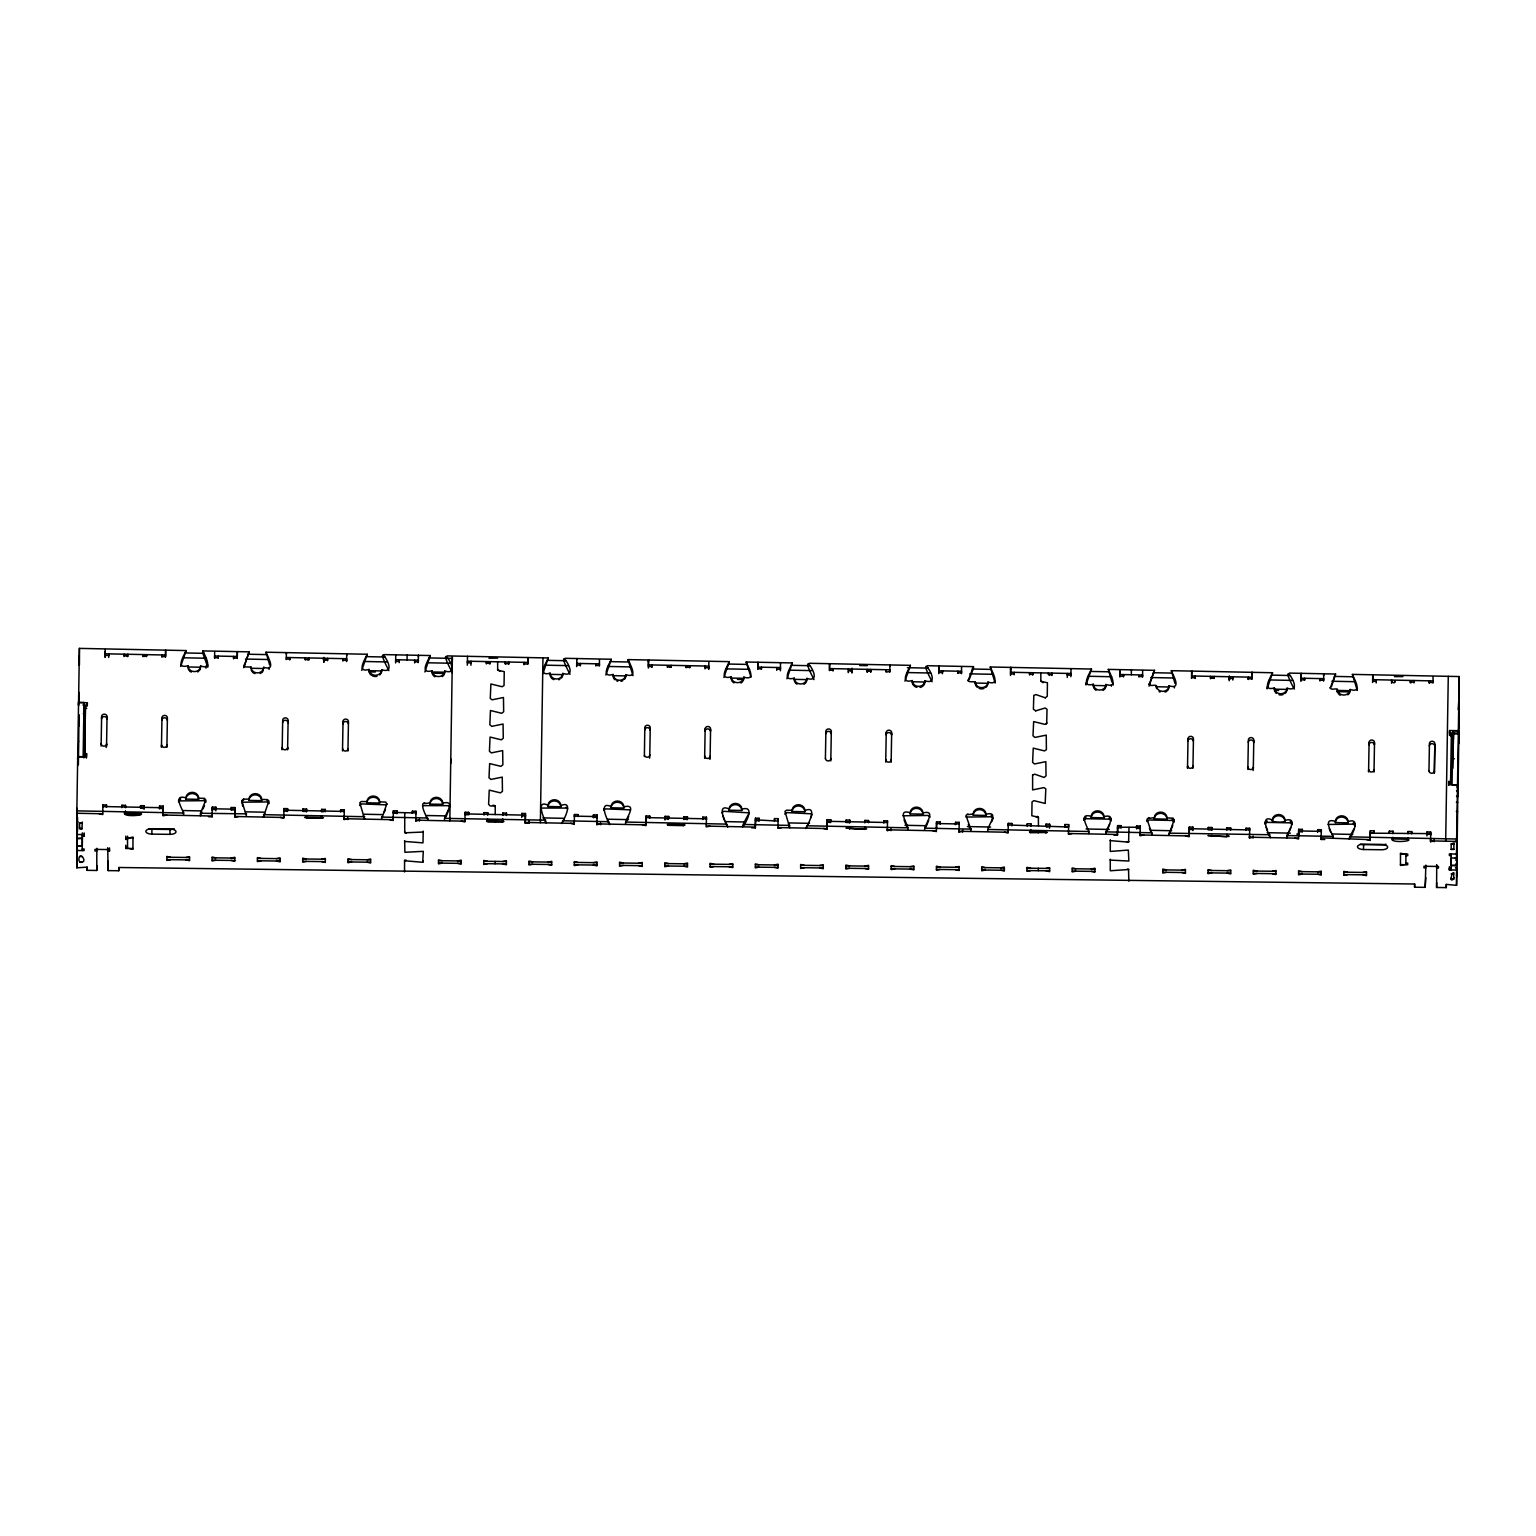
<?xml version="1.0" encoding="UTF-8"?>
<svg xmlns="http://www.w3.org/2000/svg" width="1536" height="1536" viewBox="0 0 1536 1536"><rect width="100%" height="100%" fill="white"/><g stroke="black" fill="none" stroke-linecap="round" stroke-linejoin="round"><path stroke-width="1.5" d="M77.126 846.893L77.184 833.933M78.739 741.35L78.374 764.909M1453.382 739.258L1453.478 732.173L1452.922 768.23M1457.165 838.579L1457.107 849.35L1457.818 793.843M1458.509 758.88L1457.914 796.57L1456.57 796.55M96.806 865.594L96.749 870.47L87.053 870.336L87.053 867.149L76.8 867.802L76.934 843.994L76.838 850.483L84.077 850.579L84.077 848.986L82.272 848.947M82.291 838.349L76.858 838.771L76.973 808.301M77.722 759.821L77.741 756.614L83.155 756.691L84 702.528L78.566 702.47L78.49 704.947M78.566 705.658L78.605 701.626M79.296 665.107L79.315 655.584M79.373 664.954L79.411 648.384L186.144 650.573C183.782 656.006 175.066 669.254 187.987 665.779A6.336 5.683 2.4 0 0 194.227 671.597A6.336 5.683 2.4 0 0 200.659 666.029C213.485 670.061 205.171 656.352 202.963 650.918L249.178 651.859L243.725 667.277M79.526 861.85C77.933 859.584 79.334 853.978 82.253 856.55C88.493 864.71 74.477 861.907 82.234 861.888M79.603 823.2L82.291 823.123L79.603 823.2L79.603 828.653L81.907 828.979L82.33 822.029M82.253 850.56L82.291 834.566M83.981 705.734L84 702.528M82.33 832.915L82.291 836.16L84.096 836.179L84.096 834.586L76.858 834.49M84.403 726.336L84.48 714.912L83.923 757.901M96.749 870.47L96.845 848.294M107.712 848.371L108.173 870.605L118.752 870.739L118.79 867.494L1414.618 884.006L1414.598 887.213L1425.158 887.347L1425.83 877.67M107.693 847.891L107.635 851.136L109.44 851.174L109.459 849.562L94.963 849.389L94.963 850.982L96.768 851.002M118.752 870.739L118.752 867.552M132.96 848.544L125.722 848.448L125.722 846.835L127.546 846.874M127.603 836.16L127.546 839.405L125.741 839.386L125.741 837.792L132.979 837.869M127.526 848.467L127.546 837.811M129.35 848.486L132.96 849.331L132.979 837.082L129.37 837.83M170.515 859.68L166.906 860.429L166.906 856.435L170.515 857.28M185.914 859.872L189.523 860.717L189.542 856.723L185.914 857.472M215.789 860.256L212.16 861.005L212.179 857.011L215.789 857.856M231.187 860.448L234.797 861.293L234.797 857.299L231.187 858.048M261.062 860.832L257.434 861.581L257.434 857.587L261.062 858.432M276.442 861.024L280.07 861.869L280.07 857.875L276.442 858.624M306.317 861.408L302.707 862.157L302.707 858.163L306.336 859.008M321.715 861.6L325.325 862.445L325.344 858.451L321.715 859.2M351.59 861.965L347.962 862.733L347.981 858.739L351.59 859.584M366.989 862.176L370.598 863.021L370.618 859.008L366.989 859.776M404.544 871.968L404.563 860.16M404.64 840.691L404.87 852.288L423.283 851.347L422.726 862.291L404.563 860.755L406.042 860.006M423.206 831.13L422.995 842.861L404.582 841.44M442.118 863.117L438.509 863.885L438.509 859.872L442.138 860.717M457.517 863.328L461.146 864.173L461.146 860.16L457.517 860.928M487.392 863.693L483.763 864.461L483.782 860.448L487.392 861.293M495.091 863.789L495.091 861.408M502.79 863.904L506.4 864.749L506.419 860.736L502.79 861.504M532.666 864.269L529.037 865.037L529.037 861.024L532.666 861.869M548.045 864.461L551.674 865.325L551.674 861.312L548.064 862.08M577.92 864.845L574.31 865.613L574.31 861.6L577.939 862.445M593.318 865.037L596.947 865.882L596.947 861.888L593.318 862.656M623.194 865.421L619.565 866.17L619.584 862.176L623.194 863.021M638.592 865.613L642.202 866.458L642.221 862.464L638.592 863.232M668.467 865.997L664.838 866.746L664.858 862.752L668.467 863.597M683.846 866.189L687.475 867.034L687.475 863.04L683.866 863.789M713.741 866.573L710.112 867.322L710.112 863.328L713.741 864.173M729.12 866.765L732.749 867.61L732.749 863.616L729.12 864.365M758.995 867.149L755.386 867.898L755.386 863.904L758.995 864.749M774.394 867.341L778.003 868.186L778.022 864.192L774.394 864.941M804.269 867.725L800.64 868.474L800.659 864.48L804.269 865.325M819.667 867.917L823.277 868.762L823.277 864.768L819.667 865.517M849.542 868.301L845.914 869.05L845.914 865.056L849.542 865.901M864.922 868.493L868.55 869.338L868.55 865.344L864.922 866.093M894.797 868.877L891.187 869.626L891.187 865.632L894.797 866.477M910.195 869.069L913.805 869.914L913.824 865.92L910.195 866.669M940.07 869.453L936.442 870.202L936.461 866.208L940.07 867.053M955.469 869.645L959.078 870.49L959.078 866.496L955.469 867.245M985.344 870.029L981.715 870.778L981.715 866.784L985.344 867.629M1000.723 870.221L1004.352 871.066L1004.352 867.072L1000.723 867.821M1030.598 870.605L1026.989 871.354L1026.989 867.36L1030.618 868.205M1038.298 870.701L1038.298 868.301M1045.997 870.797L1049.606 871.642L1049.626 867.648L1045.997 868.397M1075.872 871.181L1072.243 871.93L1072.262 867.936L1075.872 868.781M1091.27 871.373L1094.88 872.218L1094.899 868.224L1091.27 868.973M1110.278 859.181L1110.259 870.758L1128.538 869.53L1128.826 881.184M1110.317 839.846L1110.278 851.443L1128.346 850.08L1128.845 861.043L1110.144 860.083M1110.202 840.614L1128.595 842.15L1128.979 827.462M1166.4 872.333L1162.79 873.082L1162.79 869.088L1166.419 869.933M1181.798 872.525L1185.427 873.37L1185.427 869.376L1181.798 870.125M1211.674 872.909L1208.045 873.658L1208.064 869.664L1211.674 870.509M1227.072 873.101L1230.682 873.946L1230.701 869.952L1227.072 870.701M1256.947 873.485L1253.318 874.234L1253.318 870.24L1256.947 871.085M1272.326 873.677L1275.955 874.522L1275.955 870.528L1272.346 871.277M1302.202 874.061L1298.592 874.81L1298.592 870.816L1302.221 871.661M1317.6 874.253L1321.229 875.098L1321.229 871.104L1317.6 871.853M1347.475 874.637L1343.846 875.386L1343.866 871.392L1347.475 872.237M1362.874 874.829L1366.483 875.674L1366.502 871.68L1362.874 872.429M1404.077 864.691L1400.467 865.44L1400.486 853.19L1404.096 854.035M1405.882 864.71L1405.901 854.054M1425.158 887.347L1425.85 865.114M1456.704 876.25L1456.55 885.35L1446.298 884.41L1446.298 887.616L1436.602 887.482L1436.717 865.325M1446.298 887.616L1446.298 884.41M1456.55 885.35L1456.685 863.52L1456.589 870.029L1449.331 869.933L1449.35 868.32L1451.155 868.358M1451.155 878.054L1451.136 879.283L1453.843 879.322C1453.747 861.638 1447.987 887.558 1453.882 877.69M1451.155 869.952L1451.174 853.958M1451.194 849.293L1451.213 843.859L1452.557 843.379L1453.882 843.878L1453.901 849.331L1451.213 849.408L1453.901 849.331M1458.298 730.79L1452.864 730.714L1452.864 733.92L1458.298 733.978L1458.355 729.926M1453.306 743.731L1453.382 732.307M1456.723 835.93L1456.608 858.317L1451.174 857.875M1457.472 788.141L1457.472 784.934L1452.038 784.877L1452.864 730.714M1457.914 796.57L1457.99 785.798M1458.97 727.757L1459.085 703.277L1458.874 719.366M77.069 832.531L77.05 833.933M78.739 741.178L78.874 723.533M1455.245 857.798L1456.608 857.818L1456.915 841.171M1456.915 842.688L1456.896 844.819M84.557 717.792L84.653 705.888L84.634 707.52M1456.819 852.768L1456.8 853.824M1456.973 849.005L1456.877 864.365L1455.514 864.25M1458.835 714.317L1458.778 721.037L1458.854 717.523M76.858 838.771L77.069 822.95M77.05 834.643L77.165 821.011L77.76 822.144M79.104 692.39L79.027 701.51L79.104 697.997L79.104 700.474M77.069 850.31L76.8 867.802M77.242 830.246L77.261 829.094M79.104 718.848L79.027 722.842M1458.854 713.088L1458.874 711.917M1459.104 696.077L1458.182 709.517M1456.992 847.795L1457.011 846.624M1458.854 737.376L1458.989 721.747M76.954 818.304L76.973 815.078M102.682 813.773L76.819 813.254L79.411 648.384M76.838 845.971L76.954 826.406M76.934 825.216L77.088 822.125M76.877 858.547L76.915 855.322M76.896 851.616L76.934 845.587M77.568 817.67L77.357 831.802L77.414 821.05M79.603 827.309L79.584 828.538L82.291 828.576M84.653 755.981L84.749 753.6L86.554 753.619L86.458 756.019L84.653 755.981L85.382 708.326L85.478 705.926L87.283 705.965L87.341 702.72L78.586 702.547M84.749 753.6L85.478 705.926M84.096 836.179L84.154 832.934M86.458 758.074L86.554 753.619M87.053 870.336L87.11 867.091M101.107 746.035L101.626 716.563A2.707 2.438 2.4 0 1 104.371 714.182A2.707 2.438 2.4 0 1 107.04 716.659L106.541 746.15A2.707 2.438 2.4 0 1 106.08 747.475M105.101 656.179L105.178 651.322M106.445 807.187L106.502 804.96L102.874 804.883L102.72 814.579L99.149 813.715M108.173 870.605L107.693 860.928M109.44 851.174L109.498 847.91M121.862 806.899L121.882 805.267L125.51 805.344L125.491 806.976M125.414 812.621L125.434 810.989M127.795 656.275L127.834 654.259L126.509 655.91L127.565 656.64M140.525 813.35C146.995 815.482 118.483 817.882 125.453 811.43M125.722 848.448L125.779 845.203M125.741 839.386L125.798 836.141M140.563 807.283L140.602 805.651L144.211 805.728L144.192 807.36M144.115 808.531L140.506 808.051M151.853 834.125A6.029 2.669 0.9 0 1 145.824 831.379A6.029 2.669 0.9 0 1 151.872 828.787L169.978 829.018A6.029 2.669 0.9 0 1 176.006 831.763A6.029 2.669 0.9 0 1 169.958 834.355L151.853 834.125L151.93 829.248A6.029 2.669 0.9 0 1 148.627 828.768M159.61 806.035L159.514 808.435L163.123 808.512L163.219 806.112L159.61 806.035L159.533 808.858M161.453 747.264L161.971 717.792A2.707 2.438 2.4 0 1 164.717 715.411A2.707 2.438 2.4 0 1 167.405 717.907L166.886 747.379M166.733 815.078L163.066 815.808L163.219 806.112M165.6 650.746L165.523 656.64L161.894 656.582L161.933 654.95L161.894 656.966M163.2 812.621L163.277 807.744L102.931 806.515M165.504 657.043L165.696 650.15M169.958 834.355L170.035 829.478A6.029 2.669 0.9 0 0 174.298 828.749M208.493 816.73L212.122 816.806L212.294 807.11L215.923 807.187L215.808 810.816M212.122 816.806L212.141 815.194M214.656 652.109L214.598 657.658L218.208 657.715L218.246 656.102L218.208 658.118M231.283 809.126L231.302 807.514L234.931 807.571L234.931 810.01M234.931 807.571L234.758 817.267L238.406 816.557M237.35 652.416L237.235 658.118L233.606 658.042L233.626 656.41L233.53 658.81M234.874 814.08L234.95 809.203L212.333 808.742M237.216 658.502L237.37 651.61M280.205 817.402L283.795 818.285L283.949 808.589L287.558 808.646L287.539 810.278M286.234 659.52L286.426 652.608L286.291 653.818M287.597 749.837L288.115 720.365A2.707 2.438 2.4 0 0 285.446 717.869A2.707 2.438 2.4 0 0 282.682 720.25L282.163 749.722L282.221 748.531M306.547 810.662L306.586 809.05L302.957 808.973L302.899 811.2M308.851 659.981L308.89 657.946L307.546 659.731M306.432 816.749L306.374 817.939C358.714 818.074 269.645 816.25 321.466 818.246L321.542 815.827M321.638 810.97L321.658 809.357L325.286 809.434L325.267 811.046M323.866 662.285L323.942 657.408C321.158 662.074 327.552 660.326 324.019 659.462M321.542 818.246L321.562 816.614M327.514 660.73L327.61 658.33L327.571 659.962L323.962 659.885L323.885 661.882M340.646 811.354L340.666 809.741L344.294 809.818L344.141 819.514L347.789 818.784M342.509 750.97L343.027 721.478A2.707 2.438 2.4 0 1 345.792 719.098A2.707 2.438 2.4 0 1 348.461 721.594L347.942 751.066M344.141 819.514L344.16 817.882M346.541 661.536L346.771 653.837L346.694 655.43M347.77 819.59L347.808 817.555M389.606 819.629L393.197 820.512L393.37 810.816L396.979 810.893L396.96 812.506M404.717 812.678L404.736 832.819L423.322 832.032M407.059 659.962L407.136 655.085M404.621 831.917L406.08 833.318M412.358 812.832L412.378 811.2L415.987 811.277L415.987 813.696M419.462 820.243L415.814 820.973L415.834 819.341M415.987 811.277L415.814 820.973M418.445 655.315L418.291 661.805L414.662 661.728L414.701 660.115L414.624 662.938M419.443 821.05L419.482 819.034M422.976 862.176L423.283 861.139M450.701 763.526L450.758 758.746M452.083 672.73L452.16 667.949M452.237 663.187L452.333 658.003M449.914 818.477L449.818 820.858L452.371 656.794M468.71 813.984L468.749 812.352L465.12 812.275L464.928 821.184L415.795 820.166M467.482 656.314L467.424 662.803L471.034 662.88L471.072 661.267L470.938 665.28M484.109 814.291L484.128 812.659L487.757 812.736L487.738 814.368M487.603 818.822L486.778 821.53L487.565 820.435L503.962 821.472L487.526 821.645L502.637 821.952L502.656 820.742M495.264 814.522L495.187 806.074L490.08 805.92L488.602 804.288L489.254 790.118L500.506 792.883L502.445 791.309L502.253 777.12L490.906 779.424L489.005 777.754L489.658 763.584L500.909 766.349L502.867 764.774L502.656 750.586L491.309 752.89L489.427 751.219L490.061 737.05L501.312 739.814L503.27 738.24L503.059 724.032L491.731 726.355L489.83 724.685L490.464 710.515L501.734 713.28L503.674 711.706L503.462 697.498L492.134 699.802L490.272 698.515L490.886 683.981L502.138 686.746L504.038 685.536L504.25 671.654L497.702 670.253L497.626 661.805M502.618 821.952L502.656 818.688M502.81 814.675L502.848 813.043L506.458 813.12L506.438 814.752M528.883 821.261L528.826 823.277L525.216 823.2L525.466 813.504L521.856 813.446L521.722 817.459M525.216 823.2L525.254 820.762M525.331 820.013L525.408 815.136L465.062 813.907M524.064 664.742L524.179 662.342L524.141 663.974L527.77 664.051L527.808 658.33M527.77 664.051L527.866 657.542M528.826 823.277L528.864 820.838M578.054 816.211L578.074 814.579L574.464 814.502L574.253 824.198L570.643 823.315M574.253 824.198L574.272 822.586M576.672 666.605L576.73 662.554M593.453 816.518L593.472 814.906L597.082 814.982L596.89 824.659L600.538 823.949M596.89 824.659L596.928 822.24M600.499 824.736L600.557 822.72M642.336 824.794L645.926 825.677L646.08 815.981L649.709 816.038L649.67 817.67M648.403 661.805L648.48 660L648.384 666.509L651.994 666.586L652.013 664.954L651.917 667.354M646.061 822.47L646.138 817.594L706.483 818.822M648.346 668.083L648.557 660M664.973 819.974L665.088 816.365L668.717 816.442L667.757 819.418M665.069 817.978L665.088 816.365M667.373 667.296L667.392 665.875M670.982 667.373L671.04 665.338L669.773 667.334M683.731 819.571L683.789 816.749L687.418 816.826L687.398 818.438M686.074 667.68L686.112 665.645L687.456 667.373M689.702 667.757L689.741 665.722L689.683 666.931M702.778 818.765L702.797 817.133L706.426 817.21L706.445 819.629M704.64 758.362L705.158 728.87A2.707 2.438 2.4 0 1 707.923 726.49A2.707 2.438 2.4 0 1 710.592 728.986L710.074 758.458A2.707 2.438 2.4 0 1 709.862 759.398M706.426 817.21L706.272 826.906L709.939 826.176M708.672 668.928L708.864 662.035M751.699 827.827L755.328 827.904L755.539 819.84L778.118 821.088L778.138 818.669L774.509 818.592L774.413 820.992M755.328 827.904L755.366 825.466M755.405 824.698L755.501 818.208L759.13 818.285L759.091 819.898M757.92 663.034L757.805 668.736L761.414 668.813L761.434 667.181L761.395 669.216M757.786 669.139L757.958 662.246M774.49 820.224L774.509 818.592M778.138 818.669L777.946 828.365L781.613 827.635M825.408 758.554L825.888 731.347A2.707 2.438 2.4 0 1 828.634 728.966A2.707 2.438 2.4 0 1 831.322 731.462L830.803 760.934M823.411 828.499L827.002 829.363L827.155 819.667L830.765 819.744L830.746 821.376M829.421 670.598L829.517 664.301M883.814 823.046L883.872 820.819L887.501 820.896L887.424 822.509L827.194 821.299L827.002 829.363M829.632 663.706L829.555 668.582L889.901 669.811L889.805 672.211M846.125 821.683L846.163 820.051L849.773 820.128L849.754 821.76M848.352 672.576L848.371 671.366M851.981 673.056L852.058 668.179M864.73 826.925L864.672 829.344C816.691 825.926 877.862 831.072 864.71 828.134M864.845 822.067L864.864 820.435L868.493 820.512L868.454 822.144M867.11 672.173L867.187 669.35L868.55 671.174L867.168 671.75M870.739 672.25L870.797 669.427L870.701 671.808M883.853 822.451L883.872 820.819M886.176 671.366L886.195 669.734L886.099 672.134L889.786 671.424L889.978 664.934L889.843 666.125M885.715 762.048L886.234 732.576A2.707 2.438 2.4 0 1 888.979 730.195A2.707 2.438 2.4 0 1 891.667 732.691L891.149 762.163M890.995 829.882L887.347 830.592L887.366 828.979M887.501 820.896L887.347 830.592M890.976 830.669L891.014 828.653M932.813 830.726L936.384 831.59L936.557 821.894L940.186 821.971L940.166 823.603M938.957 665.933L938.861 672.442L942.49 672.518L942.509 670.886L942.432 673.709M936.518 828.403L936.595 823.526L959.232 823.987M938.803 673.632L939.014 665.933L938.88 667.853M955.546 823.91L955.584 822.298L959.194 822.374L959.021 832.07L962.669 831.341M959.021 832.07L959.04 830.438M961.574 666.874L961.498 672.902L957.869 672.826L957.888 671.194L957.85 673.229M962.65 832.128L962.688 830.112M1010.496 675.475L1010.688 667.392L1010.592 669.792M1011.898 825.062L1011.917 823.45L1008.288 823.373L1008.077 833.069L1004.486 832.186M1010.688 667.392L1010.592 673.901L1014.221 673.978L1014.24 672.346L1014.144 674.746M1027.277 825.389L1027.315 823.757L1030.925 823.834L1030.906 825.446M1030.771 829.478L1030.234 832.666L1029.427 831.994L1030.771 831.533L1047.206 832.454L1030.733 832.723M1038.451 825.6L1038.374 817.171L1031.827 815.75L1032.038 801.888L1033.939 800.659L1045.19 803.443L1045.805 788.89L1043.923 787.603L1032.614 789.907L1032.614 774.989M1045.306 697.824L1047.264 696.25L1047.418 682.752L1040.87 681.331L1040.813 672.883M1032.595 774.989L1034.765 774.202L1044.096 777.446L1046.035 775.853L1045.843 761.664L1034.496 763.968L1032.595 762.317L1033.248 748.128L1044.518 750.912L1046.4 749.683L1046.246 735.13L1034.899 737.434L1032.998 735.782L1033.651 721.594L1044.922 724.378L1046.669 723.514L1047.034 709.286L1045.152 708L1035.725 710.842M1049.626 825.83L1049.645 824.218L1046.035 824.141L1046.899 827.155M1065.005 826.157L1065.043 824.525L1068.653 824.602L1068.422 834.298L1072.07 833.568M1071.034 668.64L1070.957 675.13L1067.328 675.053L1067.366 673.44L1067.232 677.453M1121.222 827.29L1121.261 825.677L1117.632 825.6L1117.459 835.296L1113.85 835.027M1117.459 835.296L1117.478 833.664M1119.917 676.531L1120.051 670.426M1117.594 832.109L1117.632 825.6M1119.917 676.896L1120.09 669.638M1127.078 841.901L1128.883 841.728M1131.322 674.746L1131.398 669.869M1128.845 869.357L1127.366 869.165M1136.621 827.616L1136.64 825.984L1140.269 826.061L1140.096 835.757L1143.744 835.027M1138.925 676.915L1138.925 675.686M1192.934 768.326L1193.453 738.854A2.707 2.438 2.4 0 0 1190.765 736.358A2.707 2.438 2.4 0 0 1188.019 738.739L1187.501 768.211L1187.578 766.406M1185.542 835.891L1189.133 836.755L1189.286 827.059L1192.896 827.136L1192.8 830.554M1191.552 678.394L1191.686 671.098L1191.629 672.288M1189.267 833.568L1189.344 828.691L1249.69 829.92M1191.763 671.098L1191.686 675.974L1252.032 677.203L1251.917 679.219M1192.8 829.939L1192.896 827.136M1208.256 829.075L1208.294 827.443L1211.904 827.52L1211.885 829.152M1210.579 678.374L1210.618 676.358L1210.522 678.758M1214.189 678.451L1214.227 676.435L1212.979 677.99M1226.861 834.317L1226.803 836.736C1177.574 833.414 1241.722 838.406 1226.842 835.526M1230.528 829.901L1230.624 827.904L1226.995 827.827L1226.957 829.037M1229.203 680.755L1229.357 675.878M1249.613 834.797L1249.632 828.288L1246.003 828.23L1245.965 830.438M1248.288 679.142L1248.326 677.126L1248.23 679.526M1247.846 769.44L1248.365 739.968A2.707 2.438 2.4 0 1 1251.11 737.587A2.707 2.438 2.4 0 1 1253.798 740.083L1253.28 769.555A2.707 2.438 2.4 0 1 1253.069 770.477M1253.126 837.274L1249.478 837.984L1249.498 836.371M1252.051 673.92L1252.109 672.326L1251.917 678.835L1248.307 678.758M1253.107 838.061L1253.146 836.045M1294.944 838.118L1298.534 839.002L1298.707 829.306L1302.317 829.363L1302.259 831.802L1302.317 829.363M1300.973 680.237L1301.069 673.805M1298.669 835.795L1298.726 830.918L1321.363 831.379M1300.934 681.427L1301.165 673.325M1324.781 839.52L1321.152 839.462L1321.325 829.766L1317.715 829.69L1317.677 831.706M1321.152 839.462L1321.19 837.83L1370.15 839.654L1370.342 830.765L1373.971 830.842L1373.952 832.454M1363.507 849.523A6.029 2.669 0.9 0 1 1357.478 846.778A6.029 2.669 0.9 0 1 1363.526 844.186L1381.632 844.416A6.029 2.669 0.9 0 1 1387.661 847.162A6.029 2.669 0.9 0 1 1381.632 849.754L1363.507 849.523L1363.584 844.646A6.029 2.669 0.9 0 1 1360.282 844.166M1374.01 772.013L1374.509 742.541A2.707 2.438 2.4 0 0 1371.84 740.045A2.707 2.438 2.4 0 0 1369.094 742.426L1368.576 771.917L1368.653 770.112M1372.589 682.483L1372.723 675.398M1372.819 674.784L1372.762 679.661L1433.107 680.909L1432.973 682.925M1392.96 832.838L1392.979 831.226L1389.35 831.149L1389.312 833.376M1391.635 682.08L1391.674 680.045L1391.597 683.27M1407.994 839.232C1414.387 841.382 1385.971 843.763 1392.941 837.293M1395.283 681.754C1393.574 679.181 1396.685 685.267 1391.654 681.677M1407.859 840.422L1407.936 838.003M1411.661 833.222L1411.68 831.61L1408.07 831.533L1408.013 832.723M1410.336 682.867L1410.374 680.832M1414.598 887.213L1414.656 883.968M1434.202 840.96L1430.554 841.69L1430.688 831.994L1427.078 831.917L1426.982 833.914M1429.344 682.848L1429.402 680.832L1429.286 683.213M1428.96 770.88L1429.44 743.674A2.707 2.438 2.4 0 1 1432.186 741.274A2.707 2.438 2.4 0 1 1434.854 743.77L1434.374 772.646M1430.554 841.69L1430.592 839.251M1434.355 773.242L1434.835 744.384M1434.163 841.766L1434.202 839.328M1436.698 864.787L1436.64 868.032L1438.445 868.051L1438.464 866.458L1423.968 866.266L1423.968 867.878L1425.773 867.898M1436.602 887.482L1436.678 882.624M1448.275 676.339L1445.683 841.19M1448.755 785.28L1448.832 781.44C1453.843 781.306 1447.373 786.758 1448.832 781.44M1449.504 735.379L1449.619 730.541L1458.355 730.714L1458.259 733.114L1449.504 732.922L1449.619 730.541M1449.331 869.933L1449.389 866.669M1450.541 783.878L1451.366 733.824L1449.562 733.786M1453.939 842.784L1453.92 843.994L1451.194 843.974M1453.882 872.755L1453.862 873.984L1451.136 873.946M1430.496 840.883L1456.627 841.421L1459.2 676.55L1352.39 674.381L1357.267 690.413L1357.325 688.819M1456.589 865.728L1451.155 865.67L1451.29 858.739M1456.8 854.17L1456.589 865.402M1459.104 691.565L1459.008 698.054L1459.2 676.55M1456.646 876.077L1456.666 872.851M1458.797 739.584L1458.49 758.707M1458.797 739.93L1458.739 743.789L1458.816 732.307L1458.816 739.334M1458.97 718.042L1459.085 707.558M77.107 823.469L77.126 821.837M78.912 721.574L78.97 726.259L79.066 714.835L79.046 721.843M77.28 828.038L77.338 826.195M82.426 837.178L82.272 846.278L76.838 846.202M84.461 722.899L84.518 719.904M1457.03 845.568L1457.088 843.744M1456.877 842.093L1456.608 854.035L1449.37 853.939L1449.37 855.533L1451.174 855.552M1457.837 792.787L1457.894 790.33L1456.55 790.944M1456.819 841.939L1456.915 840.538L1455.475 841.651M1456.704 876L1456.819 867.859L1455.475 867.84M77.664 759.091L77.76 756.691L86.496 756.883M76.819 813.254L76.915 810.854L183.648 813.024C181.402 807.61 173.146 793.862 185.952 797.914A6.336 5.683 2.4 0 1 192.384 792.346A6.336 5.683 2.4 0 1 198.624 798.163L204.73 798.413L205.786 801.542M87.341 702.72L87.245 705.12L82.867 705.024M101.568 717.754L101.626 716.563M105.101 657.408L105.178 655.411L108.806 655.488L108.826 653.856L108.71 657.485M105.254 649.517L105.158 656.986L105.274 653.798L165.619 655.027M102.778 807.283L102.874 804.883M106.982 718.464L107.021 717.274M106.56 745.536L106.618 744.346M106.406 807.36L106.502 804.96M124.109 656.582L124.205 654.182L124.186 655.795L127.814 655.872M121.786 807.667L121.882 805.267M125.357 813.043L125.318 814.234L140.467 814.541L140.448 813.35L125.434 813.043M125.414 807.744L125.51 805.344M142.867 656.582L142.925 654.566L142.886 656.179L146.515 656.256L146.534 654.643L146.496 656.659M140.544 807.878L140.602 805.651M144.115 809.146L144.211 805.728M161.894 719.578L161.933 718.387M161.472 746.669L161.53 745.459M166.925 746.17L166.982 744.979A2.707 2.438 2.4 0 1 164.218 747.36A2.707 2.438 2.4 0 1 161.549 744.864M180.691 665.99L180.73 664.8M178.598 801.792L178.656 800.179M180.672 666.394L186.144 650.573M180.442 799.795L180.518 797.798M187.987 665.779L187.93 666.97L200.602 667.238L200.659 666.029M183.629 812.678L183.514 815.078M198.624 798.163L198.586 799.373L185.914 799.104L185.952 797.914M202.944 653.376L202.963 650.918M206.016 668.141L206.093 666.144M200.525 813.312L200.371 815.77L201.773 812.064M207.859 666.144L207.917 664.954M205.747 802.349L204.038 798.682M214.579 658.426L214.675 656.026L237.312 656.486M212.256 810.336L212.294 807.11M215.923 807.187L215.827 809.587L212.198 809.51M231.245 809.933L231.302 807.514M234.854 814.886L234.778 816.48L283.757 817.478L283.853 815.078M241.709 801.082L242.842 806.362M243.706 667.68L249.178 651.859M243.514 800.294L243.552 799.085L248.986 799.2A6.336 5.683 2.4 0 1 255.418 793.651A6.336 5.683 2.4 0 1 261.658 799.45L267.418 799.603L268.858 800.928L263.405 817.056L264.806 813.35M243.802 665.28L245.261 666.912L251.021 667.066L250.963 668.256L263.635 668.525L263.693 667.315C276.538 671.328 268.147 657.696 265.997 652.205L367.219 654.259L361.766 670.387M243.552 799.085L241.728 800.678L246.528 816.25M261.658 799.45L261.619 800.659L248.947 800.39L248.986 799.2M269.645 664.954L265.997 652.205M269.05 669.427L269.126 667.43M268.781 803.635L267.072 799.968M268.8 803.232L268.838 802.022M289.786 659.962L289.882 657.562L289.862 659.194L286.234 659.117M283.853 810.97L283.949 808.589M288.038 722.17L288.096 720.96M287.616 749.242L287.674 748.032M287.558 808.646L287.501 811.469L284.755 810.989M305.242 659.904L305.28 657.869L305.261 659.501L308.87 659.578M302.957 808.973L302.861 811.373L306.47 811.43M306.509 811.872L306.586 809.05M321.466 818.246L321.523 817.056M321.658 809.357L321.562 811.738L323.366 811.776M325.19 811.814L325.286 809.434M342.931 661.075L342.989 658.637L342.97 660.269L346.598 660.346M342.989 722.688L343.027 721.478M340.627 811.968L340.666 809.741M346.598 661.114L346.694 658.714L286.349 657.485M344.218 811.814L344.294 809.818M348 749.875L348.038 748.666A2.707 2.438 2.4 0 1 345.293 751.046A2.707 2.438 2.4 0 1 342.624 748.57M369.216 672.23A6.336 5.683 2.4 0 1 369.005 670.675L369.062 669.466C356.122 672.96 364.858 659.712 367.219 654.259M386.88 804.442L385.786 802.099L379.699 801.869A6.336 5.683 2.4 0 0 373.44 796.051A6.336 5.683 2.4 0 0 367.027 801.6L361.267 801.523L359.789 802.79L364.627 819.13L363.341 815.366M379.699 801.869L379.642 803.059L366.97 802.81L367.027 801.6M380.928 673.517A6.336 5.683 2.4 0 0 381.677 670.925L381.734 669.734C402.912 676.282 369.312 633.082 388.896 670.656M386.918 803.635L381.523 819.014M395.75 655.334L395.654 661.344L399.283 661.421L399.302 659.789L399.226 662.611M395.597 662.938L395.731 659.712L418.368 660.192L418.253 662.611M393.274 817.306L393.158 819.706L344.102 818.707M393.37 810.816L393.274 813.216L396.883 813.293M396.922 813.715L396.979 810.893M418.387 656.909L418.387 655.315M412.339 813.235L412.378 811.2M384.019 654.605L430.253 655.546L424.896 671.981M424.589 803.578L430.061 802.886A6.336 5.683 2.4 0 1 436.474 797.338A6.336 5.683 2.4 0 1 442.733 803.155C457.747 799.354 443.136 816.173 444.557 820.301M432.25 673.517A6.336 5.683 2.4 0 1 432.038 671.962L432.096 670.752C419.155 674.246 427.891 660.998 430.253 655.546M424.627 802.79C417.389 803.635 432.634 827.155 426.374 816.653M442.733 803.155L442.675 804.346L430.003 804.096L430.061 802.886M451.93 671.942C432.442 634.675 465.926 677.549 444.768 671.021L444.71 672.211L432.038 671.962M467.328 665.203L467.405 661.19L527.75 662.419M461.28 821.107L464.87 821.971L464.986 818.784M465.12 812.275L465.024 814.675L468.653 814.752L468.749 812.352M486.355 663.974L486.451 661.574L486.432 663.206L490.042 663.264L490.08 661.651L488.64 663.302L489.946 664.051M484.032 815.059L484.128 812.659M487.661 815.136L487.757 812.736M495.091 821.798L495.149 820.589M508.685 664.435L508.781 662.035L508.762 663.648L505.133 663.571L505.152 661.958L505.536 664.32M502.733 815.443L502.848 813.043M506.362 815.52L506.458 813.12M521.856 813.446L521.76 815.827L525.37 815.904M525.35 816.73L525.466 813.504M542.957 658.253L540.365 822.72M447.053 655.891L548.314 657.965L542.822 673.786M550.406 676.224A6.336 5.683 2.4 0 1 550.099 674.362L550.138 673.171C537.331 676.666 545.76 663.437 548.314 658.08M563.923 819.456C554.4 835.526 578.765 798.221 560.794 805.555A6.336 5.683 2.4 0 0 554.534 799.757A6.336 5.683 2.4 0 0 548.122 805.306C530.995 796.819 552.096 834.758 544.416 819.072M560.794 805.555L560.736 806.765L548.064 806.496L548.122 805.306M561.389 678.086A6.336 5.683 2.4 0 0 562.771 674.63L562.829 673.421C583.891 680.064 550.483 636.71 569.99 674.342M567.629 808.838L566.15 807.264M576.806 659.501L576.883 658.541L576.749 665.05L580.378 665.107L580.397 663.494L580.339 665.914M576.73 665.837L576.806 663.418L599.443 663.878L599.366 665.894M574.368 816.499L574.464 814.502M578.035 816.614L578.074 814.579M595.757 665.837L595.795 663.802L595.757 665.434L599.386 665.51L599.482 659.808M593.395 817.728L593.472 814.906M597.024 818.189L597.082 814.982M603.821 810.163L603.859 808.877M565.114 658.31L611.347 659.251L605.856 675.072M615.11 679.872A6.336 5.683 2.4 0 1 613.133 675.648L613.171 674.458C600.365 677.952 608.794 664.723 611.347 659.366M625.632 823.987C624.23 819.878 638.842 803.04 623.827 806.861A6.336 5.683 2.4 0 0 617.568 801.043A6.336 5.683 2.4 0 0 611.155 806.592C593.203 798.49 617.069 837.35 607.45 820.358M623.827 806.861L623.77 808.051L611.098 807.782L611.155 806.592M624.422 679.373A6.336 5.683 2.4 0 0 625.805 675.917L625.862 674.707C638.688 678.72 630.317 665.088 628.147 659.597L729.35 661.651C726.95 667.046 718.272 680.371 731.194 676.858A6.336 5.683 2.4 0 0 737.434 682.675A6.336 5.683 2.4 0 0 743.866 677.126C756.691 681.158 748.358 667.45 746.15 661.997L792.384 662.938L786.912 678.778M628.128 660.192L633.024 675.629M628.186 660.864L628.147 659.597M644.736 729.446L644.794 728.237M644.333 756.518L644.371 755.328M646.003 817.978L646.08 815.981M650.208 728.947L650.15 730.157A2.707 2.438 2.4 0 0 647.462 727.661A2.707 2.438 2.4 0 0 644.717 730.042M649.651 818.266L649.709 816.038M668.717 816.442L668.602 818.842L664.992 818.765M683.654 824.448L683.597 825.638L668.352 825.312L668.563 824.141L685.037 824.966L683.674 825.638M683.712 818.746L687.322 819.629L687.418 816.826M683.731 818.342L683.789 816.749M705.043 668.87L705.12 666.029L705.101 667.661L708.73 667.738M705.12 730.08L705.158 728.87M702.701 819.533L702.797 817.133M708.691 669.312L708.826 666.106L648.48 664.877M710.515 730.79L710.573 729.581M710.112 757.862L710.15 756.672M729.35 661.651L723.878 677.491M731.443 679.91A6.336 5.683 2.4 0 1 731.136 678.067L731.194 676.858M748.954 813.427C729.235 848.582 762.682 802.598 741.83 809.261A6.336 5.683 2.4 0 0 735.571 803.443A6.336 5.683 2.4 0 0 729.158 809.011C711.206 800.909 735.091 839.77 725.472 822.758M741.83 809.261L741.773 810.451L729.101 810.202L729.158 809.011M743.002 681.005A6.336 5.683 2.4 0 0 743.808 678.317L743.866 677.126M746.15 661.997L751.066 677.242M755.501 818.208L755.501 820.627L759.014 820.685M759.053 821.107L759.13 818.285M776.755 670.33L776.832 667.507L776.813 669.12L780.422 669.197L780.499 663.187M780.365 670.79L780.499 667.584L757.882 667.123M794.496 681.197A6.336 5.683 2.4 0 1 794.17 679.354L794.227 678.144C781.286 681.638 790.042 668.39 792.384 662.938M808.013 824.448C798.47 840.518 822.835 803.213 804.864 810.547A6.336 5.683 2.4 0 0 798.624 804.73A6.336 5.683 2.4 0 0 792.192 810.298L786.432 810.202L784.954 811.469L789.792 827.808L788.506 824.045M804.864 810.547L804.806 811.738L792.134 811.488L792.192 810.298M803.904 684.307A6.336 5.683 2.4 0 0 806.842 679.603L806.899 678.413C828.096 684.902 794.515 641.99 814.022 679.622M825.811 733.133L825.869 731.942M827.155 819.667L827.04 822.067L830.669 822.547L830.765 819.744M832.992 671.04L833.088 668.659L833.069 670.272L829.44 670.195M827.078 824.486L827.194 821.299M831.264 732.653L831.226 733.843A2.707 2.438 2.4 0 0 828.538 731.366A2.707 2.438 2.4 0 0 825.792 733.747M848.39 672.192L848.486 668.966L848.448 670.598L852.077 670.656L852.019 671.866M852.077 671.443L850.752 670.81L852.096 669.043M846.163 820.051L846.048 822.451L849.677 822.528M849.696 822.95L849.773 820.128M849.581 829.037L849.619 827.827M864.806 822.854L864.864 820.435M868.435 822.739L868.493 820.512M886.157 734.381L886.234 732.576M885.734 761.453L885.792 760.243M891.59 734.477L891.629 733.286M891.168 761.568L891.226 760.358M902.899 815.77L928.224 815.462L930.01 817.133M809.184 663.283L910.426 665.357L904.934 681.178M914.189 685.978A6.336 5.683 2.4 0 1 912.211 681.754L912.25 680.563C899.328 684.038 908.064 670.81 910.426 665.357M924.71 830.093C923.309 826.022 937.92 809.126 922.906 812.966A6.336 5.683 2.4 0 0 916.646 807.149A6.336 5.683 2.4 0 0 910.214 812.698C895.238 808.301 909.677 825.715 907.757 829.747M922.906 812.966L922.848 814.157L910.176 813.888L910.214 812.698M920.006 687.437A6.336 5.683 2.4 0 0 924.883 682.022L924.922 680.813C946.061 687.341 912.672 644.64 932.102 681.734M936.48 823.91L936.557 821.894M940.147 824.006L940.186 821.971M961.459 673.69L961.574 671.27L938.938 670.81M955.469 824.698L955.584 822.298M959.117 824.371L959.194 822.374M968.045 680.87L973.459 666.643L927.226 665.702M965.933 817.056L991.258 816.749L993.024 818.112M969.293 679.219L973.306 668.698M973.325 668.294L973.459 666.643M973.421 667.43L973.267 669.504M967.795 814.675L973.248 813.984A6.336 5.683 2.4 0 1 979.68 808.435A6.336 5.683 2.4 0 1 985.939 814.253C1000.954 810.49 986.323 827.136 987.744 831.379M977.222 687.264A6.336 5.683 2.4 0 1 975.245 683.04L975.283 681.85L969.523 681.696L968.064 680.083M970.848 829.44L965.99 815.462L967.834 813.869M970.829 831.149L970.886 828.634M985.939 814.253L985.882 815.443L973.21 815.174L973.248 813.984M985.805 687.437A6.336 5.683 2.4 0 0 987.917 683.309L987.955 682.099C1000.781 686.131 992.467 672.442 990.259 666.989L1091.482 669.043C1089.082 674.438 1080.403 687.763 1093.325 684.25A6.336 5.683 2.4 0 0 1099.565 690.067A6.336 5.683 2.4 0 0 1105.997 684.518C1118.822 688.55 1110.49 674.842 1108.301 669.389L1154.515 670.33L1149.043 686.17M990.259 666.989L995.136 683.021L995.194 681.427M991.277 816.346L991.334 815.155M1008.192 825.773L1008.288 823.373M1011.821 825.83L1011.917 823.45M1029.523 675.053L1029.619 672.672L1029.6 674.285L1033.229 674.362L1033.248 672.73L1032.653 675.091M1027.2 826.157L1027.315 823.757M1030.829 826.234L1030.925 823.834M1036.147 816.941L1037.434 816.384L1038.566 817.92M1043.059 682.752L1040.698 680.582M1038.278 832.877L1038.336 831.686M1046.035 824.141L1045.92 826.541L1049.549 826.618M1051.872 675.514L1051.968 673.114L1051.949 674.746L1048.32 674.669L1048.358 673.037L1049.51 675.091M1045.824 833.03L1045.882 831.84M1049.53 828.23L1049.645 824.218M1070.842 676.704L1070.957 673.498L1010.611 672.269M1065.043 824.525L1064.947 826.925L1068.557 827.002L1008.269 824.986M1068.557 827.002L1068.653 824.602M1086.029 684.48L1086.086 682.886M1083.936 819.878L1084.013 818.266M1086.01 684.883L1091.482 669.043M1085.779 818.285L1085.837 817.075M1096.07 690.278A6.336 5.683 2.4 0 1 1093.267 685.459L1093.325 684.25M1088.89 831.84C1087.334 826.33 1078.176 812.371 1091.29 816.403A6.336 5.683 2.4 0 1 1097.722 810.835A6.336 5.683 2.4 0 1 1103.962 816.653C1116.883 813.158 1108.166 826.426 1105.805 831.859L1152.019 832.8L1151.866 834.739M1088.947 831.168L1088.851 833.568M1103.962 816.653L1103.923 817.843L1091.251 817.594L1091.29 816.403M1105.997 684.518L1105.939 685.709A6.336 5.683 2.4 0 1 1105.574 687.552M1108.301 669.389L1111.93 682.138M1111.354 686.227L1111.411 685.018M1105.786 833.798L1105.862 831.802M1113.178 685.037L1113.235 683.443M1109.338 818.362L1109.376 817.171M1111.123 820.032L1111.162 818.822M1123.469 676.973L1123.584 674.573L1123.546 676.205L1119.936 676.128M1117.594 828.826L1117.67 827.232L1140.211 827.251M1121.261 825.677L1121.165 828.077L1117.574 827.194M1142.65 670.579L1142.554 676.589L1138.944 676.512M1142.534 676.992L1142.65 674.976L1120.013 674.515M1136.563 828.806L1136.64 825.984M1140.173 832.57L1140.058 834.95L1189.075 835.949M1140.269 826.061L1140.173 828.461L1136.544 828.384M1149.101 684.576L1154.515 670.33M1147.008 820.358L1146.95 821.549L1148.794 819.974L1172.333 820.454L1174.118 822.106M1148.87 818.362L1154.323 817.69A6.336 5.683 2.4 0 1 1160.755 812.122A6.336 5.683 2.4 0 1 1166.995 817.939L1173.101 818.17L1174.176 820.512M1156.627 688.589A6.336 5.683 2.4 0 1 1156.301 686.746C1156.896 683.155 1149.523 687.667 1149.139 683.77M1151.885 833.933L1147.066 819.149L1148.89 817.574M1166.995 817.939L1166.957 819.13L1154.285 818.88L1154.323 817.69M1168.608 688.838A6.336 5.683 2.4 0 0 1168.973 686.995L1169.03 685.805C1181.856 689.837 1173.523 676.128 1171.334 670.675L1272.557 672.749C1270.099 678.106 1261.498 691.469 1274.381 687.955A6.336 5.683 2.4 0 0 1280.64 693.773A6.336 5.683 2.4 0 0 1287.053 688.205C1308.173 694.694 1274.842 652.205 1294.234 689.126M1171.334 670.675L1174.963 683.424M1174.368 687.917L1174.426 686.707M1174.214 819.706L1168.819 835.085M1172.352 820.051L1172.39 818.842M1187.942 740.525L1188.019 738.739M1195.123 678.432L1195.219 676.051L1195.2 677.664L1191.571 677.587M1189.286 827.059L1189.19 829.459L1192.8 829.536M1192.992 767.117L1193.03 765.926A2.707 2.438 2.4 0 1 1190.285 768.307A2.707 2.438 2.4 0 1 1187.597 765.811M1208.294 827.443L1208.198 829.843L1211.808 829.92M1211.77 835.219L1211.712 836.429M1211.827 830.342L1211.904 827.52M1229.242 679.565L1229.299 678.355L1232.909 678.432L1232.947 676.819L1232.851 680.045M1226.899 830.227L1226.995 827.827M1230.528 830.304L1230.624 827.904M1251.917 674.726L1252.032 672.326M1249.478 837.984L1249.536 834.797M1249.536 830.285L1249.632 828.288M1253.779 740.678L1253.702 742.483A2.707 2.438 2.4 0 0 1251.014 739.987A2.707 2.438 2.4 0 0 1248.269 742.368M1253.299 768.96L1253.376 767.155A2.707 2.438 2.4 0 1 1250.63 769.536A2.707 2.438 2.4 0 1 1247.942 767.04M1267.085 688.186L1267.162 686.573M1264.992 823.968L1265.069 821.971M1267.104 688.877L1272.557 672.749M1266.835 821.971L1266.893 820.781M1274.381 687.955L1274.342 689.146A6.336 5.683 2.4 0 0 1275.053 691.872M1353.85 829.056C1338.374 857.568 1367.654 814.637 1348.07 821.645A6.336 5.683 2.4 0 0 1341.811 815.827A6.336 5.683 2.4 0 0 1335.398 821.376C1322.669 817.344 1330.733 830.957 1333.094 836.39L1286.861 835.565C1288.973 830.726 1298.131 816.691 1285.037 820.358A6.336 5.683 2.4 0 0 1278.778 814.541A6.336 5.683 2.4 0 0 1272.365 820.09C1255.238 811.603 1276.339 849.542 1268.659 833.856M1272.365 820.09C1271.251 822.739 1285.92 823.046 1285.037 820.358M1287.053 688.205L1287.014 689.414A6.336 5.683 2.4 0 1 1284.902 693.542M1286.938 835.488L1286.765 837.946L1288.166 834.24M1294.253 688.339L1294.31 687.13M1290.394 822.067L1290.451 820.858M1292.179 823.718L1292.237 822.528M1304.602 680.294L1304.64 678.278L1304.621 679.91L1300.992 679.834M1319.923 680.986L1320.038 678.586L1320 680.218L1323.629 680.294L1323.725 673.786L1323.648 675.706M1317.619 832.09L1317.715 829.69M1323.59 681.082L1323.706 678.662L1301.088 678.202M1321.248 831.763L1321.325 829.766M1330.176 688.262L1335.59 674.035L1289.357 673.094M1328.064 824.448L1353.389 824.141L1355.174 825.811M1331.424 686.63L1335.59 674.035M1338.086 693.158A6.336 5.683 2.4 0 1 1337.376 690.432C1337.952 686.842 1330.598 691.354 1330.214 687.475M1333.018 836.026L1332.922 838.426M1348.07 821.645L1348.013 822.835L1335.341 822.586L1335.398 821.376M1347.936 694.829A6.336 5.683 2.4 0 0 1350.048 690.701L1350.086 689.491C1362.816 693.523 1354.752 679.91 1352.39 674.496M1353.408 823.738L1353.466 822.547M1355.194 825.408L1355.251 824.218M1369.018 744.23L1369.094 742.426M1366.618 839.578L1370.208 840.461L1370.342 830.765M1376.198 682.963L1376.294 679.738L1376.256 681.37L1372.646 681.293M1374.451 744.346L1374.49 743.136M1374.029 771.418L1374.106 769.613A2.707 2.438 2.4 0 1 1371.341 771.994A2.707 2.438 2.4 0 1 1368.672 769.517M1373.971 830.842L1373.875 833.222L1370.246 833.165L1430.746 833.626L1430.688 835.2M1389.274 832.954L1389.35 831.149M1392.826 838.925L1392.787 840.115M1392.883 833.626L1392.979 831.226M1413.907 682.906L1414.003 680.506L1413.984 682.138L1410.355 682.061M1408.013 833.76L1408.07 831.533M1411.642 833.818L1411.68 831.61M1433.069 676.627L1432.992 682.522L1429.363 682.445M1426.944 835.93L1427.078 831.917M1430.688 831.994L1430.592 834.394L1426.982 834.317M1457.434 787.258L1457.53 784.877L1448.774 784.685M1456.608 841.421L1456.704 839.021L1349.894 836.851M1245.926 830.227L1246.003 828.23M1298.707 829.306L1298.611 834.125L1296.787 834.086M1451.366 733.824L1450.829 736.205M263.501 814.656L364.723 816.73M625.651 822.048L726.854 824.122M743.654 824.467L789.888 825.408M987.763 829.459L1088.986 831.514M207.802 667.238L202.867 653.299M359.654 805.478L361.498 803.904L386.304 804.883M721.786 812.87L723.629 811.296L748.838 812.832M784.819 814.157L786.662 812.582L811.699 813.83M1083.917 820.262L1085.76 818.688L1109.299 819.168L1111.085 820.819M1045.325 697.824L1035.974 694.598L1033.805 695.386L1033.402 709.248L1035.725 710.842M1046.842 722.784L1046.4 723.821M1265.03 823.661L1266.835 822.374L1290.355 822.854L1292.141 824.525M205.843 799.949L200.467 813.254L246.624 813.85M203.098 808.819L204.422 805.574M384.173 812.525L385.498 809.28M445.882 817.056L448.531 810.566M626.957 820.742L628.723 816.422M810.662 817.958L811.987 814.714M926.035 826.848L928.685 820.378M991.718 821.664L993.043 818.419M1107.11 830.554L1109.76 824.064M1170.144 831.84L1172.794 825.35M1289.491 830.995L1290.816 827.77M603.917 809.875L605.626 808.877L630.432 809.856M144.173 656.602L142.944 655.757M178.906 800.909L203.962 800.678M241.939 802.195L266.995 801.965M423.245 805.632L448.07 805.67L449.818 807.034M541.306 808.051L566.112 808.07M488.928 658.214L497.645 658.118M1394.438 676.608L1402.867 676.608M1411.123 682.752L1410.413 681.638M499.91 671.059L497.491 669.485M492.979 805.267L494.63 805.478M1229.299 679.142L1230.682 678.566L1229.357 677.933M668.64 824.141L667.277 824.602L668.352 825.312M83.251 713.702L84.595 713.722M1453.075 758.746L1454.419 758.822M1456.57 796.262L1457.914 796.282M1456.378 802.31L1457.722 802.33M1456.339 811.469L1457.683 811.661M151.93 829.248L170.035 829.478M1363.584 844.646L1381.69 844.877A6.029 2.669 0.9 0 0 1385.971 844.147M1400.486 853.978L1407.725 854.074L1407.725 855.667L1405.901 855.648M76.858 838.291L80.928 838.33M1455.494 859.968L1456.838 859.987M78.202 845.779L82.272 845.837M1405.901 863.117L1407.706 863.136L1407.706 864.73L1400.467 864.634M1451.174 865.229L1455.245 865.286M166.906 857.222L189.542 857.51M212.179 857.798L234.797 858.086M257.434 858.374L280.07 858.662M302.707 858.95L325.344 859.238M347.981 859.526L370.598 859.814M438.509 860.678L461.146 860.966M483.782 861.254L506.419 861.542M529.037 861.83L551.674 862.118M574.31 862.406L596.947 862.694M619.584 862.982L642.221 863.27M664.838 863.558L687.475 863.846M710.112 864.134L732.749 864.422M755.386 864.71L778.022 864.998M800.64 865.286L823.277 865.574M845.914 865.862L868.55 866.15M891.187 866.438L913.824 866.726M936.461 867.014L959.078 867.302M981.715 867.59L1004.352 867.878M1026.989 868.166L1049.626 868.454M1072.262 868.742L1094.88 869.03M1162.79 869.875L1185.427 870.163M1208.064 870.451L1230.701 870.739M1253.318 871.027L1275.955 871.315M1298.592 871.603L1321.229 871.891M1343.866 872.179L1366.502 872.467M79.526 856.512L82.253 856.55M166.906 859.622L189.523 859.91M212.16 860.198L234.797 860.486M257.434 860.774L280.07 861.062M302.707 861.35L325.344 861.638M347.962 861.926L370.598 862.214M438.509 863.078L461.146 863.366M483.763 863.654L506.4 863.942M529.037 864.23L551.674 864.518M574.31 864.806L596.947 865.094M619.584 865.382L642.202 865.67M664.838 865.958L687.475 866.246M710.112 866.534L732.749 866.822M755.386 867.11L778.003 867.398M800.64 867.686L823.277 867.974M845.914 868.262L868.55 868.55M891.187 868.838L913.805 869.126M936.442 869.414L959.078 869.702M981.715 869.99L1004.352 870.278M1026.989 870.547L1049.626 870.835M1072.243 871.123L1094.88 871.411M1162.79 872.275L1185.427 872.563M1208.045 872.851L1230.682 873.139M1253.318 873.427L1275.955 873.715M1298.592 874.003L1321.229 874.291M1343.866 874.579L1366.483 874.867M859.757 665.51L867.206 665.664M185.472 652.954L204.058 653.338M247.872 654.221L266.438 654.605M366.547 656.64L385.133 657.024M428.928 657.926L452.314 658.406M547.622 660.346L566.189 660.73M610.003 661.613L628.589 661.997M728.678 664.051L747.264 664.416M791.078 665.318L809.645 665.702M907.43 667.699L928.339 668.122M972.134 669.005L990.72 669.389M1090.829 671.443L1109.395 671.808M1153.21 672.71L1171.795 673.094M1271.885 675.13L1290.47 675.514M1334.266 676.397L1352.851 676.781M667.392 666.893L671.002 666.97M686.093 667.277L689.722 667.354M867.168 670.963L870.778 671.04M1210.579 677.99L1214.208 678.048M183.091 657.773L206.304 658.253M245.472 659.059L268.685 659.52M364.147 661.478L387.379 661.958M428.851 662.803L449.76 663.226M545.222 665.165L568.435 665.645M607.603 666.451L630.835 666.912M726.278 668.87L749.51 669.35M791.002 670.195L811.891 670.618M907.354 672.557L930.586 673.037M969.734 673.843L992.966 674.304M1088.429 676.262L1111.642 676.742M1150.81 677.53L1174.042 678.01M1269.485 679.949L1292.717 680.429M1331.885 681.235L1355.098 681.715M369.005 670.675L381.677 670.925M550.099 674.362L562.771 674.63M613.133 675.648L625.805 675.917M731.136 678.067L743.808 678.317M794.17 679.354L806.842 679.603M912.211 681.754L924.883 682.022M975.245 683.04L987.917 683.309M1093.267 685.459L1105.939 685.709M1156.301 686.746L1168.973 686.995M1274.342 689.146L1287.014 689.414M1337.376 690.432L1350.048 690.701M369.408 671.885L375.283 672M434.4 673.21L444.211 673.402M737.434 679.392L743.309 679.507M1274.746 690.355L1278.662 690.432M1336.608 691.622L1349.549 691.891M85.382 708.326L86.726 708.365M284.006 810.202L344.352 811.43M393.389 812.448L416.026 812.909M574.464 816.134L597.101 816.595M231.206 809.894L234.835 809.971M593.376 817.306L596.986 817.363M1298.611 831.686L1301.318 831.744M183.053 810.547L201.638 810.931M245.453 811.814L264.019 812.198M364.128 814.234L382.714 814.618M426.509 815.52L445.094 815.885M542.88 817.882L563.77 818.323M607.584 819.206L628.493 819.629M726.259 821.626L744.845 822.01M788.64 822.912L809.549 823.334M905.011 825.293L925.92 825.715M967.392 826.56L990.624 827.04M1086.067 828.979L1109.299 829.459M1150.79 830.304L1171.68 830.726M1267.142 832.685L1290.374 833.146M1331.846 833.99L1352.755 834.432M381.523 817.075L427.757 818.016M444.557 818.362L545.798 820.186M562.618 820.762L608.851 821.722M806.707 825.754L907.93 827.827M924.73 828.154L970.963 829.114M1168.838 833.146L1269.984 834.739M1392.922 838.925L1407.917 839.232M163.027 815.021L212.102 816.019M525.274 822.413L574.253 823.411M596.89 823.872L645.888 824.87M706.234 826.099L755.309 827.098M777.926 827.558L826.944 828.557M887.29 829.805L936.365 830.803M959.002 831.264L1008.096 832.262M1068.461 833.491L1117.44 834.49M1249.421 837.197L1298.496 838.195M494.957 805.747L495.398 806.842M1329.254 828.538L1330.483 831.84M1266.221 827.251L1267.45 830.554M1149.408 828.154L1150.637 831.437M968.333 824.448L969.562 827.75M904.09 819.859L906.528 826.464M723.014 816.173L724.646 820.57M973.21 815.174A6.336 5.683 2.4 0 1 979.622 809.626A6.336 5.683 2.4 0 1 985.882 815.443M910.176 813.888A6.336 5.683 2.4 0 1 916.589 808.339A6.336 5.683 2.4 0 1 922.848 814.157M924.922 680.813A6.336 5.683 2.4 0 1 918.509 686.381A6.336 5.683 2.4 0 1 912.25 680.563M916.896 687.36A6.336 5.683 2.4 0 1 914.995 686.573M987.955 682.099A6.336 5.683 2.4 0 1 981.542 687.667A6.336 5.683 2.4 0 1 975.283 681.85M984.038 688.435A6.336 5.683 2.4 0 1 978.95 688.32M830.899 758.534A2.707 2.438 2.4 0 1 828.154 760.915A2.707 2.438 2.4 0 1 825.466 758.419M891.245 759.763A2.707 2.438 2.4 0 1 888.499 762.144A2.707 2.438 2.4 0 1 885.811 759.648M886.138 734.976A2.707 2.438 2.4 0 1 888.883 732.595A2.707 2.438 2.4 0 1 891.571 735.091M792.134 811.488A6.336 5.683 2.4 0 1 798.566 805.939A6.336 5.683 2.4 0 1 804.806 811.738M729.101 810.202A6.336 5.683 2.4 0 1 735.533 804.653A6.336 5.683 2.4 0 1 741.773 810.451M742.426 681.792A6.336 5.683 2.4 0 1 740.87 683.021M733.939 682.886A6.336 5.683 2.4 0 1 731.866 680.774M806.899 678.413A6.336 5.683 2.4 0 1 800.467 683.962A6.336 5.683 2.4 0 1 794.227 678.144M796.973 684.173A6.336 5.683 2.4 0 1 796.147 683.578M795.456 682.867A6.336 5.683 2.4 0 1 794.899 682.061M649.824 754.829A2.707 2.438 2.4 0 1 647.078 757.21A2.707 2.438 2.4 0 1 644.41 754.733L644.813 727.642A2.707 2.438 2.4 0 1 647.578 725.261A2.707 2.438 2.4 0 1 650.246 727.757L649.728 757.229A2.707 2.438 2.4 0 1 649.517 758.17M710.189 756.077A2.707 2.438 2.4 0 1 707.424 758.458A2.707 2.438 2.4 0 1 704.755 755.962M705.062 731.27A2.707 2.438 2.4 0 1 707.827 728.89A2.707 2.438 2.4 0 1 710.496 731.386M611.098 807.782A6.336 5.683 2.4 0 1 617.53 802.234A6.336 5.683 2.4 0 1 623.77 808.051M548.064 806.496A6.336 5.683 2.4 0 1 554.496 800.947A6.336 5.683 2.4 0 1 560.736 806.765M562.81 673.421A6.336 5.683 2.4 0 1 556.397 678.989A6.336 5.683 2.4 0 1 550.138 673.171M559.834 679.334A6.336 5.683 2.4 0 1 558.893 679.757M553.805 679.642A6.336 5.683 2.4 0 1 552.077 678.586M551.386 677.894A6.336 5.683 2.4 0 1 550.81 677.088M625.862 674.707A6.336 5.683 2.4 0 1 619.43 680.275A6.336 5.683 2.4 0 1 613.171 674.458M622.867 680.621A6.336 5.683 2.4 0 1 620.947 681.331M617.837 681.254A6.336 5.683 2.4 0 1 616.838 680.928M101.51 718.963A2.707 2.438 2.4 0 1 104.275 716.563A2.707 2.438 2.4 0 1 106.944 719.059M106.637 743.75A2.707 2.438 2.4 0 1 103.872 746.131A2.707 2.438 2.4 0 1 101.203 743.635M161.856 720.192A2.707 2.438 2.4 0 1 164.621 717.811A2.707 2.438 2.4 0 1 167.29 720.288M430.003 804.096A6.336 5.683 2.4 0 1 436.435 798.528A6.336 5.683 2.4 0 1 442.675 804.346M366.97 802.81A6.336 5.683 2.3 0 1 373.402 797.242A6.336 5.683 2.3 0 1 379.642 803.059M381.734 669.734A6.336 5.683 2.4 0 1 375.302 675.283A6.336 5.683 2.4 0 1 369.062 669.466M380.198 674.477A6.336 5.683 2.4 0 1 379.757 674.918M376.992 676.301A6.336 5.683 2.4 0 1 372.346 675.782M371.27 675.13A6.336 5.683 2.4 0 1 369.408 672.768M444.768 671.021A6.336 5.683 2.4 0 1 438.336 676.57A6.336 5.683 2.4 0 1 432.096 670.752M444.672 672.73A6.336 5.683 2.4 0 1 443.635 675.302M443.232 675.763A6.336 5.683 2.4 0 1 442.291 676.589M434.842 676.781A6.336 5.683 2.4 0 1 433.824 676.013M433.018 675.091A6.336 5.683 2.4 0 1 432.442 674.054M282.586 722.65A2.707 2.438 2.4 0 1 285.331 720.269A2.707 2.438 2.4 0 1 288.019 722.765M287.693 747.437A2.707 2.438 2.4 0 1 284.947 749.818A2.707 2.438 2.4 0 1 282.259 747.322M342.931 723.878A2.707 2.438 2.4 0 1 345.677 721.498A2.707 2.438 2.4 0 1 348.365 723.994M248.947 800.39A6.336 5.683 2.4 0 1 255.36 794.842A6.336 5.683 2.4 0 1 261.619 800.659M185.914 799.104A6.336 5.683 2.4 0 1 192.326 793.555A6.336 5.683 2.4 0 1 198.586 799.373M200.486 668.256A6.336 5.683 2.4 0 1 199.526 670.33M198.701 671.213A6.336 5.683 2.4 0 1 197.664 671.923M191.29 672.096A6.336 5.683 2.4 0 1 189.734 671.021M189.293 670.579A6.336 5.683 2.4 0 1 188.16 668.544M263.693 667.315A6.336 5.683 2.4 0 1 257.261 672.883A6.336 5.683 2.4 0 1 251.021 667.066M263.366 670.08A6.336 5.683 2.4 0 1 262.176 672.077M261.734 672.499A6.336 5.683 2.4 0 1 260.141 673.498M254.899 673.632A6.336 5.683 2.4 0 1 252.768 672.326M252.326 671.866A6.336 5.683 2.4 0 1 251.194 669.83M1368.979 744.826A2.707 2.438 2.4 0 1 1371.744 742.445A2.707 2.438 2.4 0 1 1374.413 744.941M1434.451 770.861A2.707 2.438 2.4 0 1 1431.686 773.242A2.707 2.438 2.4 0 1 1429.018 770.746M1429.325 746.054A2.707 2.438 2.4 0 1 1432.09 743.674A2.707 2.438 2.4 0 1 1434.758 746.17M1335.341 822.586A6.336 5.683 2.4 0 1 1341.773 817.018A6.336 5.683 2.4 0 1 1348.013 822.835M1272.307 821.299A6.336 5.683 2.4 0 1 1278.739 815.731A6.336 5.683 2.4 0 1 1284.979 821.549M1283.136 694.541A6.336 5.683 2.4 0 1 1279.027 694.752M1276.32 693.37A6.336 5.683 2.4 0 1 1275.629 692.678M1350.086 689.491A6.336 5.683 2.4 0 1 1343.674 695.059A6.336 5.683 2.4 0 1 1337.414 689.242M1340.179 695.251A6.336 5.683 2.4 0 1 1338.662 693.965M1187.923 741.139A2.707 2.438 2.4 0 1 1190.669 738.758A2.707 2.438 2.4 0 1 1193.357 741.235M1154.285 818.88A6.336 5.683 2.4 0 1 1160.698 813.331A6.336 5.683 2.4 0 1 1166.957 819.13M1091.251 817.594A6.336 5.683 2.4 0 1 1097.664 812.045A6.336 5.683 2.4 0 1 1103.923 817.843M1105.133 688.397A6.336 5.683 2.4 0 1 1104.557 689.184M1103.827 689.856A6.336 5.683 2.4 0 1 1103.002 690.413M1169.03 685.805A6.336 5.683 2.4 0 1 1162.598 691.354A6.336 5.683 2.4 0 1 1156.358 685.536M1168.166 689.683A6.336 5.683 2.4 0 1 1167.59 690.47M1166.861 691.142A6.336 5.683 2.4 0 1 1165.114 692.122M1160.026 692.026A6.336 5.683 2.4 0 1 1159.104 691.565"/></g></svg>
